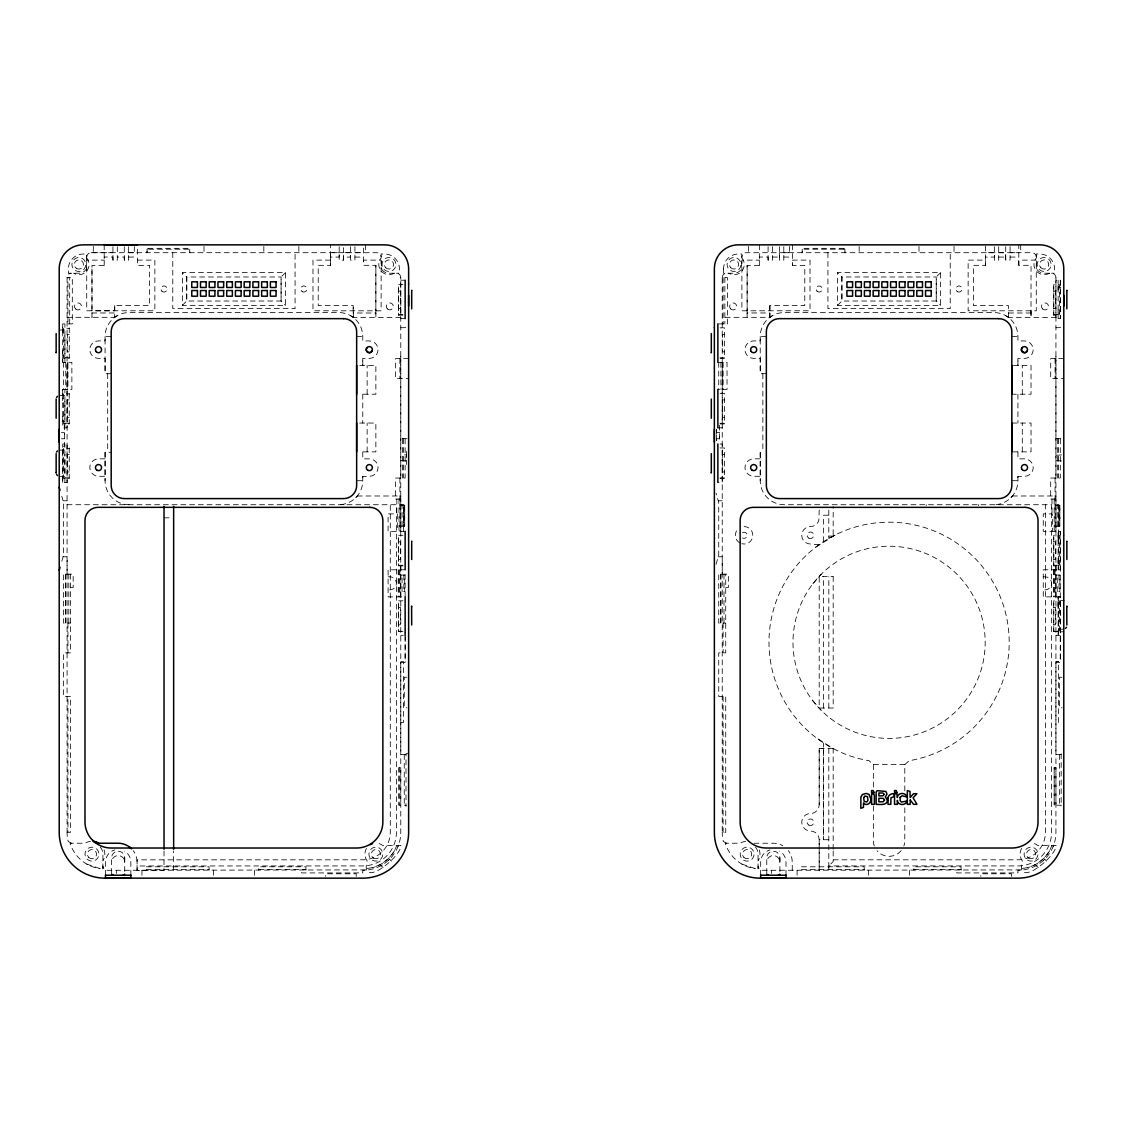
<?xml version="1.0" encoding="UTF-8"?>
<svg xmlns="http://www.w3.org/2000/svg" width="1123" height="1123" viewBox="0 0 1123 1123"><rect width="100%" height="100%" fill="white"/><g stroke="black" fill="none" stroke-linecap="round" stroke-linejoin="round"><path stroke-width="0.75" stroke-dasharray="5 3.75" d="M62.706 482.441L62.706 444.006L67.071 444.006L67.071 482.441L62.706 482.441L62.706 446.196L64.446 446.196L64.446 425.224L62.706 425.224M62.706 350.98L62.706 362.336L71.872 362.336L71.872 389.414L62.706 389.414L62.706 427.849L67.071 427.849L67.071 277.592A4.366 4.366 0 0 1 71.437 273.226M62.706 362.336L62.706 323.887L72.307 323.901L72.307 277.592L67.071 277.592M64.881 482.441L64.881 444.006M64.881 427.849L64.881 389.414M64.895 362.336L64.895 323.901M67.071 574.162L67.071 556.769L63.085 556.769M69.247 447.937L69.247 478.51L63.618 478.51L63.618 447.937L69.261 448.582M69.247 393.345L69.247 423.918L63.604 423.918L63.604 393.345L69.247 393.976M69.261 327.832L69.261 358.405L63.618 358.405L63.618 327.832L69.261 328.463M137.399 260.115L154.862 260.115L154.862 310.776L86.724 310.79L86.724 260.129L104.2 260.129L104.2 265.365L91.974 265.365L91.974 310.79L114.714 310.79L114.714 305.54L149.626 305.54L149.626 265.365L137.399 265.365L137.385 244.842M86.724 864.078L100.284 868.683L102.881 868.907L102.881 865.931L104.088 868.921L107.261 870.297L368.344 869.89M102.881 868.907L102.881 854.14A10.921 10.921 0 0 0 99.694 846.419M129.089 504.718A24.018 24.018 0 0 1 105.071 480.7L105.071 452.302L111.191 452.302M111.191 373.692L105.071 373.692L105.071 358.363L98.515 358.363A8.731 8.731 0 0 1 89.784 349.632A8.731 8.731 0 0 1 98.515 340.901L105.071 340.901L105.071 336.563A24.018 24.018 0 0 1 129.089 312.545L338.739 312.545A24.018 24.018 0 0 1 362.771 336.563L362.771 340.929L369.327 340.929A8.731 8.731 0 0 1 378.058 349.66A8.731 8.731 0 0 1 369.327 358.405L362.771 358.405L362.771 365.382L362.771 358.405M117.297 246.695L117.297 260.115L112.932 260.115L112.932 257.055L104.2 257.055M67.071 317.332L114.714 317.332L114.714 312.966L91.974 312.966L91.974 317.332L91.974 265.365M128.654 246.695L128.654 260.115L124.288 260.115L124.288 257.055L117.297 257.055M111.626 873.483L111.626 857.761A6.556 6.556 0 0 1 118.168 851.206A6.556 6.556 0 0 1 124.723 857.761L124.723 862.127A6.556 6.556 0 0 0 118.168 855.572A6.556 6.556 0 0 0 111.626 862.127M164.028 851.009L164.028 870.297L137.09 870.339L137.076 859.853L362.771 859.811A27.514 27.514 0 0 0 390.285 832.297L390.285 504.718M147.043 249.208L147.043 252.703L147.043 249.208L189.759 249.208L189.759 252.703L189.759 249.208M172.774 252.689L172.774 308.6L295.068 308.6L295.068 252.689M173.644 870.297L173.644 851.009M353.366 317.5L353.198 305.54L318.216 305.54L318.216 265.323L330.443 265.323L330.443 252.703L339.188 252.703L339.188 260.129L343.554 260.115L343.554 246.695M330.443 265.323L330.443 244.842M339.188 246.695L339.188 257.069L330.443 257.069M343.554 260.115L343.554 252.703L350.544 252.689L350.544 260.129L354.91 260.129L354.91 246.695M350.544 246.695L350.544 257.069L343.554 257.069M400.771 317.388L353.198 317.388L353.198 305.54M362.771 451.867L362.771 458.858L369.327 458.858A8.731 8.731 0 0 1 378.058 467.589A8.731 8.731 0 0 1 369.327 476.334L362.771 476.334L362.771 480.7L356.651 480.7M375.868 310.818L375.868 265.309L363.641 265.309L363.641 244.842M367.137 451.867L367.137 423.048M367.137 394.215L367.137 365.382M375.868 265.309L375.868 317.388L375.868 312.994L353.198 313.008M402.946 631.379L398.581 631.379L398.581 600.805L402.946 600.805M402.946 565.866L398.581 565.866L398.581 535.292L402.946 535.292M402.946 315.212L398.581 315.212L398.581 284.638L402.946 284.638M408.632 753.687L406.007 753.687L406.007 806.089L406.007 805.219L399.016 805.219L399.016 767.655L400.771 767.655L400.771 805.219M399.9 478.033L399.9 531.361M400.771 596.875L400.771 565.866M400.771 531.361L400.771 277.592A4.366 4.366 0 0 0 396.405 273.226L388.979 273.226A8.731 8.731 0 0 1 381.413 268.86L381.118 253.995L384.613 254.009A14.852 14.852 0 0 1 399.451 268.86L399.479 273.212L396.405 273.226M402.076 591.639L402.076 575.046M402.076 526.125L402.076 505.153M403.382 531.361L403.382 504.718L400.771 504.718M399.9 526.125L404.701 526.125L404.701 505.153L399.9 505.153M406.007 754.558L400.771 754.558L400.771 662.402L405.136 662.402L405.136 631.814M400.771 460.584L406.442 461.006L406.442 454.885L400.771 454.885M722.229 574.162L722.229 556.769L718.243 556.769M720.054 447.937L724.419 447.937L724.419 478.51L720.054 478.51M720.054 393.345L724.419 393.345L724.419 423.918L720.054 423.918M720.054 327.832L724.419 327.832L724.419 358.405L720.054 358.405M747.132 310.79L747.132 265.365L759.359 265.365L759.359 260.129L741.896 260.129L741.896 310.79L810.02 310.776L810.02 260.115L792.557 260.115L792.557 265.365L804.784 265.365L804.784 305.54L769.873 305.54L769.873 317.332L722.229 317.332M741.896 864.078L755.442 868.683L758.053 868.907L758.053 865.931L759.26 868.921L762.419 870.297L1023.502 869.89M758.053 868.907L758.053 854.14A10.921 10.921 0 0 0 754.853 846.419M828.816 748.55L828.802 870.297L828.802 865.931L1017.929 865.931A33.634 33.634 0 0 0 1051.563 832.297L1051.563 504.718L784.261 504.718A24.018 24.018 0 0 1 760.229 480.7L760.229 452.302L763.289 452.302M766.349 373.692L760.229 373.692L760.229 358.363L753.687 358.363A8.731 8.731 0 0 1 744.942 349.632A8.731 8.731 0 0 1 753.687 340.901L760.229 340.901L760.229 336.563A24.018 24.018 0 0 1 784.261 312.545L993.911 312.545A24.018 24.018 0 0 1 1017.929 336.563L1017.929 340.929L1024.485 340.929A8.731 8.731 0 0 1 1033.216 349.66A8.731 8.731 0 0 1 1024.485 358.405L1017.929 358.405L1017.929 365.382L1017.929 358.405M772.456 246.695L772.456 260.115L768.09 260.115L768.09 257.055L759.359 257.055M769.873 317.332L769.873 312.966L747.132 312.966L747.132 317.332L747.132 265.365M769.873 310.776L769.873 305.54M783.812 246.695L783.812 260.115L779.446 260.115L779.446 246.695M766.784 873.483L766.784 857.761A6.556 6.556 0 0 1 773.34 851.206A6.556 6.556 0 0 1 779.895 857.761L779.895 862.127A6.556 6.556 0 0 0 773.34 855.572A6.556 6.556 0 0 0 766.784 862.127M802.201 249.208L802.201 252.703L802.215 249.208L844.931 249.208L844.931 252.703L844.917 249.208M828.802 839.723L819.2 839.723A8.731 8.731 0 0 0 810.455 830.992A8.731 8.731 0 0 1 801.724 822.261A8.731 8.731 0 0 1 810.455 813.515A8.731 8.731 0 0 0 819.2 804.784L819.2 748.536L823.566 748.55M823.566 708.037L823.566 576.562M823.566 541.679L823.566 515.204L828.802 515.204L828.802 538.422L833.168 536.064L833.182 506.459M827.932 252.689L827.932 308.6L950.226 308.6L950.226 252.689M828.83 708.037L828.83 576.562M828.802 515.204L828.802 509.954M833.182 851.122L833.182 861.566L828.802 865.931M833.182 849.395L833.182 748.55L815.958 737.6M1008.538 317.5L1008.356 305.54L973.374 305.54L973.374 265.323L985.615 265.323L985.615 244.842M994.346 246.695L994.346 257.069L985.615 257.069M998.712 246.695L998.712 260.115L994.346 260.129L994.346 252.703L985.615 252.689M1010.068 246.695L1010.068 260.129L1005.703 260.129L1005.703 246.695M1017.929 451.867L1017.929 458.858L1024.485 458.858A8.731 8.731 0 0 1 1033.216 467.589A8.731 8.731 0 0 1 1024.485 476.334L1017.929 476.334L1017.929 480.7L1011.823 480.7M1031.026 310.818L1031.026 317.388L1031.04 265.309L1018.8 265.309L1018.8 244.842M1022.295 451.867L1022.295 423.048M1022.295 394.215L1022.295 365.382M1053.753 631.379L1053.753 600.805L1059.396 600.805L1059.396 631.379L1053.753 631.379L1053.753 602.995M1053.753 565.866L1053.753 535.292L1059.396 535.292L1059.396 565.866L1053.753 565.866L1053.753 537.482M1053.753 315.212L1053.753 284.638L1059.396 284.638L1059.396 315.212L1053.753 315.212L1053.753 286.814M1061.165 753.687L1061.165 806.089L1061.165 805.219L1054.188 805.219L1054.188 767.655L1055.929 767.655L1055.929 805.219M1055.059 478.033L1055.059 531.361M1055.929 596.875L1055.929 565.866M1055.929 531.361L1055.929 277.592A4.366 4.366 0 0 0 1051.563 273.226L1044.137 273.226A8.731 8.731 0 0 1 1036.571 268.86L1036.276 253.995L1039.772 254.009A14.852 14.852 0 0 1 1054.623 268.86L1054.637 273.212L1051.563 273.226M1057.234 591.639L1057.248 575.046M1057.234 526.125L1057.234 505.153M1063.355 629.203L1058.119 629.203L1058.119 625.96M1058.119 606.238L1058.119 600.805M1058.119 560.447L1058.119 563.69L1063.355 563.69M1058.119 540.71L1058.119 535.292M1058.119 318.651L1058.119 280.217M1058.119 309.78L1058.119 313.022L1063.355 313.022M1058.119 290.057L1058.119 284.638M1060.294 635.309L1055.929 635.309L1058.554 635.309L1058.119 596.875L1058.119 635.309M1058.554 569.796L1058.554 504.718L1055.929 504.718M1055.059 526.125L1059.859 526.125L1059.859 505.153L1055.059 505.153M1060.294 287.011L1058.119 286.814M1061.165 754.558L1055.929 754.558L1055.929 662.402L1060.294 662.402L1060.294 596.875L1058.554 596.875L1058.554 635.309M1060.294 596.875L1043.267 596.875L1043.267 569.796L1060.294 569.796L1060.294 531.361L1043.267 531.361L1043.267 513.885L1052.49 513.885L1052.49 531.361M1055.929 277.592L1055.929 318.651L1060.309 318.651L1060.309 280.217L1055.929 280.217M400.771 327.734L407.059 327.607M1055.929 327.734L1060.645 327.607M819.158 544.725L810.455 544.023A8.731 8.731 0 0 1 801.724 535.292A8.731 8.731 0 0 1 810.455 526.561A8.731 8.731 0 0 0 818.892 520.089L819.2 509.912M61.793 561.275L63.576 555.015L63.576 502.528L61.793 496.268M716.095 564.279L718.734 555.015L718.734 502.528L716.095 493.264M397.879 846.84L398.553 845.1M1053.037 846.84L1053.711 845.1M86.429 268.86L86.724 253.995L83.228 254.009A14.852 14.852 0 0 0 68.377 268.86L68.363 273.226L78.863 273.226A8.731 8.731 0 0 0 86.429 268.86L86.724 268.144M367.137 868.416C380.248 867.293 392.376 857.832 396.714 845.408M1022.295 868.416C1035.42 867.293 1047.534 857.832 1051.872 845.408M366.477 848.427A10.991 10.991 0 0 0 367.137 860.808C359.528 890.469 401.557 856.512 400.925 845.408L382.55 845.408A10.991 10.991 0 0 0 377.763 843.317M355.738 497.686L357.802 495.327M812.855 583.806L821.138 574.358M1010.897 497.686L1012.96 495.327M182.375 305.386L186.741 301.02L186.741 276.988L182.375 272.622L285.453 272.622L285.453 305.386L182.375 305.386L182.375 272.622M285.453 272.622L281.087 276.988L281.087 301.02L285.453 305.386M837.533 305.386L841.899 301.02L841.899 276.988L837.533 272.622L940.611 272.622L940.611 305.386L837.533 305.386L837.533 272.622M940.611 272.622L936.245 276.988L936.245 301.02L940.611 305.386M388.291 860.457L389.639 859.165M1043.449 860.457L1044.797 859.165M904.801 764.595L909.181 760.664L912.522 760.103A120.119 120.119 0 0 0 988.956 575.566A120.119 120.119 0 0 0 789.216 575.566A120.119 120.119 0 0 0 865.651 760.103L868.991 760.664L873.357 764.595L904.801 764.595L904.801 792.234M1021.635 848.427A10.991 10.991 0 0 0 1022.295 860.808C1014.687 890.469 1056.715 856.512 1056.097 845.408L1037.708 845.408A10.991 10.991 0 0 0 1032.921 843.317M815.958 547.013L835.961 534.576M114.476 317.5L117.087 315.76M769.634 317.5L772.245 315.76M380.683 865.819L382.297 864.892M1035.841 865.819L1037.47 864.892M819.2 804.784L819.2 748.536M753.982 843.247L773.34 843.219A18.909 18.909 0 0 1 782.787 845.759M147.927 249.208L148.068 248.337M843.906 248.337L844.047 249.208M147.913 248.337L188.889 248.337L188.889 249.208M844.047 248.337L803.085 248.337L803.085 249.208M128.654 252.703L137.385 252.703M354.91 252.689L363.641 252.689M86.724 257.069A4.366 4.366 0 0 1 91.089 252.703L376.738 252.703A4.366 4.366 0 0 1 381.118 257.069M91.089 252.703L112.932 252.703M783.812 252.703L792.557 252.703M998.712 252.703L1005.703 252.689L1005.703 260.115M1010.068 252.689L1018.8 252.689M128.654 257.055L137.385 257.055M354.91 257.069L363.641 257.069M772.47 257.055L779.446 257.055M783.826 257.055L792.557 257.055M998.712 257.069L1005.703 257.069M1010.068 257.069L1018.8 257.069M330.443 260.129L312.98 260.115L312.966 310.776L381.118 310.818L381.118 260.129L363.641 260.129L363.641 265.309M717.864 427.849L722.229 427.849L722.229 277.592L727.479 277.592L727.479 323.901L717.864 323.901M400.771 280.217L405.136 280.217M398.581 291.18L400.335 291.18L400.335 308.657L398.581 308.657M1053.753 291.18L1055.494 291.18L1055.494 308.657L1053.753 308.657M1031.026 312.994L1008.356 313.008L1008.356 317.374L1055.929 317.388M398.581 314.566L402.946 314.566M1053.753 314.566L1058.119 314.566M405.136 318.651L400.771 318.651L400.771 277.592M59.645 330.008L64.895 330.008L64.895 332.197M69.261 334.373L67.506 334.373L67.506 351.85L69.261 351.85M724.419 334.373L722.665 334.373L722.665 351.85L724.419 351.85M111.191 336.563L105.071 336.563L105.071 373.692M356.651 336.563L362.771 336.563M766.349 336.563L760.229 336.563L760.229 373.692M1011.823 336.563L1017.929 336.563M62.706 356.216L64.895 356.216L64.895 334.373M64.895 357.76L69.261 357.76M720.054 357.76L724.419 357.76M408.632 358.616L395.521 358.616L395.521 378.507L408.632 378.507M1063.79 358.616L1050.693 358.616L1050.693 378.507L1063.79 378.507M717.864 362.336L727.03 362.336L727.044 389.414L717.864 389.414M359.711 365.382L375.868 365.382L375.868 394.215L359.711 394.215M1013.353 365.382L1031.04 365.382L1031.04 394.215L1013.339 394.215M59.645 395.521L64.881 395.521L64.881 397.71M69.247 399.9L67.506 399.9L67.506 417.363L69.247 417.363M724.419 399.9L722.665 399.9L722.665 417.363L724.419 417.363M62.706 421.616L64.881 421.729L64.881 399.9M359.711 423.048L375.868 423.048L375.868 451.867L359.711 451.867M1011.823 423.048L1031.04 423.048L1031.04 451.867L1013.353 451.867M64.881 423.273L69.247 423.273M720.054 423.273L724.419 423.273M61.4 432.65L64.446 432.65L64.446 438.77L61.4 438.77M407.102 438.728L400.771 438.574M1060.73 438.728L1055.929 438.574M720.054 444.006L722.229 444.006L722.229 482.441L717.864 482.441M59.645 450.126L64.881 450.126L64.881 452.302M69.261 454.492L67.506 454.492L67.506 471.955L69.261 471.955M724.419 454.492L722.665 454.492L722.665 471.955L724.419 471.955M1061.6 454.885L1055.929 455.292M105.071 458.83L98.529 458.83A8.731 8.731 0 0 0 89.784 467.561A8.731 8.731 0 0 0 98.529 476.292L105.071 476.292M760.243 458.83L753.687 458.83A8.731 8.731 0 0 0 744.956 467.561A8.731 8.731 0 0 0 753.687 476.292L760.229 476.292M1061.614 461.006L1055.929 460.584M59.645 476.334L64.881 476.334L64.881 454.492M64.881 477.879L69.261 477.879M720.054 477.879L724.419 477.879M357.226 495.987L400.771 495.987L400.771 832.297A38 38 0 0 1 362.771 870.297L362.771 872.922L301.624 872.922L301.624 870.297M1012.385 495.987L1055.929 495.987L1055.929 832.297A38 38 0 0 1 1017.929 870.297L1017.929 872.922L956.782 872.922L956.782 870.297M400.771 499.047L395.521 499.047L395.535 478.033L405.136 478.033L405.136 438.728M1055.929 499.047L1050.693 499.047L1050.693 478.033L1060.309 478.033L1060.309 438.728M63.085 500.788L67.071 500.788M718.243 500.788L722.229 500.788M67.071 504.718L396.405 504.718L396.405 832.297A33.634 33.634 0 0 1 362.771 865.931L137.09 865.973M164.028 517.829L172.044 517.829M405.136 531.361L388.095 531.361L388.095 513.885L397.331 513.885L397.331 531.361M828.802 536.064L833.168 536.064M1058.119 537.482L1060.294 537.482M398.581 541.847L400.335 541.847L400.335 559.31L398.581 559.31M1053.753 541.847L1055.494 541.847L1055.494 559.31L1053.753 559.31M398.581 565.234L402.946 565.234M1053.753 565.234L1058.119 565.234M1060.294 569.796L1058.119 569.796L1058.119 531.361M405.136 569.796L388.095 569.796L388.095 596.875L405.136 596.875L405.136 571.41M399.9 575.046L404.701 575.046L404.701 591.639L399.9 591.639M1055.059 575.046L1059.859 575.046L1059.859 591.639L1055.059 591.639M388.095 576.787L389.849 576.787A6.556 6.556 0 0 1 396.405 583.342A6.556 6.556 0 0 1 389.849 589.884L388.095 589.884M1043.267 576.787L1045.008 576.787A6.556 6.556 0 0 1 1051.563 583.342A6.556 6.556 0 0 1 1045.008 589.884L1043.267 589.884M70.567 587.483L73.177 587.483L73.177 574.162L63.576 574.162L63.576 623.083L70.567 623.083M725.725 587.483L728.35 587.483L728.35 574.162L718.734 574.162L718.734 623.083L725.725 623.083M1060.294 600.524L1063.79 600.37M1058.119 602.995L1060.294 602.995L1058.119 603.149M398.581 607.361L400.335 607.361L400.335 624.837L398.581 624.837M1053.753 607.361L1055.494 607.361L1055.494 624.837L1053.753 624.837M398.581 602.995L398.581 631.224L402.946 631.224M1053.753 631.224L1058.119 631.379M1060.294 631.814L1063.79 631.814M400.771 635.309L403.382 635.309M1058.554 661.517L1055.929 661.517L1058.554 661.517L1058.554 722.665L1055.929 722.665M400.771 661.517L403.382 661.517L403.382 722.665L400.771 722.665M406.877 677.239L404.266 677.239L404.266 707.813L406.877 707.813M1062.049 677.239L1059.424 677.239L1059.424 707.813L1062.049 707.813M819.172 748.55L833.182 748.55L835.961 750.024M70.567 574.162L70.567 652.856L63.576 652.856L63.576 696.527L70.567 696.527L70.567 832.297L67.956 832.297L67.942 696.527M63.562 362.336L63.562 389.414L67.942 389.414L67.942 362.336L67.071 362.336L67.085 832.297L70.567 832.297M722.229 362.336L722.243 832.297L725.739 832.297L725.725 696.527L718.748 696.527L718.734 652.856L725.725 652.856L725.725 574.162M833.182 859.811L1017.929 859.811A27.514 27.514 0 0 0 1045.443 832.297L1045.443 504.718M146.299 869.427L209.075 869.427M258.767 869.427L305.933 869.427M801.457 869.427L864.233 869.427M913.94 869.427L961.091 869.427M726.609 843.219L723.366 841.534A38 38 0 0 1 722.229 832.297M71.437 843.219L68.208 841.534A38 38 0 0 1 67.071 832.297M1005.913 315.76L1008.356 317.388M350.755 315.76L353.198 317.388M1036.08 865.679L1038.242 867.475M380.922 865.679L383.083 867.475M1044.727 859.249L1046.552 861.102M389.555 859.249L391.394 861.102M812.855 700.794L821.138 710.255M381.118 268.144L381.413 268.86M137.076 870.297L137.076 862.127A18.909 18.909 0 0 0 133.174 850.616M1055.929 378.662L1055.929 355.991M400.771 378.662L400.771 355.991M1060.294 287.348L1060.294 288.092M823.538 748.55L823.566 839.723L823.566 742.921M62.706 327.383L62.706 335.244M62.706 389.414L62.706 400.771M1060.294 280.217L1060.294 318.651M1060.294 531.361L1060.294 662.402M1059.859 505.153L1059.859 526.125M1059.424 754.558L1059.424 805.219M1058.989 575.046L1058.989 591.639M1058.554 438.728L1058.554 478.033M1057.684 438.728L1057.684 478.033M1055.929 382.887L1055.929 478.033M1055.059 358.616L1055.059 378.507M1055.059 569.796L1055.059 596.875M1054.188 499.047L1054.188 531.361M1054.188 569.796L1054.188 596.875M1054.188 767.655L1054.188 805.219M1053.374 569.796L1053.374 596.875M1051.998 499.047L1051.998 513.885M1020.695 244.842L1020.695 252.703M1018.8 265.309L1018.8 260.129L1036.276 260.129L1036.276 310.818L968.138 310.776L968.138 260.115L985.615 260.129L985.615 265.323M1017.929 394.215L1017.929 423.048M1017.929 476.334L1017.929 480.7A24.018 24.018 0 0 1 993.911 504.718M1011.374 876.417L1011.374 873.792L980.8 873.792L980.8 876.417M978.624 504.718L978.624 505.631M961.091 870.297L961.091 866.802L913.94 866.802L913.94 870.297M954.031 246.414L954.031 252.703M926.208 504.718L926.208 505.631M919.007 246.414L919.007 252.703M909.574 870.297L909.574 878.158M904.801 807.788L904.801 840.594A15.722 15.722 0 0 1 903.861 845.984M873.357 764.595L873.357 788.781M873.357 806.061L873.357 840.594A15.722 15.722 0 0 0 874.312 845.984M868.598 870.297L868.598 876.586M864.233 870.297L864.233 866.802L801.457 866.802L801.457 870.297M859.165 246.414L859.165 252.703M797.091 870.297L797.091 876.586M792.557 244.842L792.557 265.365M792.248 870.297L792.248 862.127A18.909 18.909 0 0 0 788.332 850.616M789.455 246.414L789.455 252.703M786.002 875.224L786.002 862.127A12.662 12.662 0 0 0 779.671 851.15M779.895 857.761L779.895 871.855M779.446 252.703L779.446 260.115M771.487 870.297L771.487 873.441M768.09 246.695L768.09 260.115M762.854 373.692L762.854 452.302M760.664 875.224L760.664 862.127A12.662 12.662 0 0 1 770.055 849.886M760.229 452.302L760.229 480.7M759.359 244.842L759.359 265.365M748.48 246.414L748.48 252.703M724.854 277.592L724.854 323.887M723.984 574.162L723.984 623.083M723.1 277.592L723.114 323.901M723.1 362.336L723.1 389.414M723.1 623.083L723.114 652.856M723.114 696.527L723.114 832.297M722.665 362.336L722.665 389.414M720.91 362.336L720.91 389.414M720.924 574.162L720.924 623.083M720.699 574.162L720.699 623.083M719.618 425.224L719.618 442.701M718.734 362.336L718.734 389.414M716.558 432.439L716.558 429.379L716.558 442.265L716.558 438.981M716.558 434.18L716.558 432.65L719.618 432.65L719.618 438.77L716.558 438.77L716.558 437.24M406.442 451.39L406.442 464.501M405.136 635.309L405.136 662.402M404.701 505.153L404.701 526.125M404.266 754.558L404.266 805.219M403.831 575.046L403.831 591.639M403.396 438.728L403.396 478.033M402.525 438.728L402.525 478.033M400.771 382.887L400.771 478.033M399.886 358.616L399.886 378.507M399.9 569.796L399.9 596.875M399.016 499.047L399.016 531.361M399.016 569.796L399.016 596.875M399.016 767.655L399.016 805.219M398.581 286.814L398.581 315.212M398.581 537.482L398.581 565.866M398.202 569.796L398.202 596.875M396.84 499.047L396.84 513.885M365.522 244.842L365.522 252.703M362.771 394.215L362.771 423.048M362.771 476.334L362.771 480.7A24.018 24.018 0 0 1 338.739 504.718M356.216 876.417L356.216 873.792L325.642 873.792L325.642 876.417M305.933 870.297L305.933 866.802L258.767 866.802L258.767 870.297M298.858 246.414L298.858 252.703M263.835 246.414L263.835 252.703M254.402 870.297L254.402 878.158M213.44 870.297L213.44 876.586M209.075 870.297L209.075 866.802L146.299 866.802L146.299 870.297M204.007 246.414L204.007 252.703M141.933 870.297L141.933 876.586M134.297 246.414L134.297 252.703M130.844 875.224L130.844 862.127A12.662 12.662 0 0 0 124.513 851.15M124.723 857.761L124.723 871.855M124.288 246.695L124.288 260.115M116.329 870.297L116.329 873.441M114.714 305.54L114.714 317.332M112.932 246.695L112.932 260.115M107.696 373.692L107.696 452.302M105.506 875.224L105.506 862.127A12.662 12.662 0 0 1 114.897 849.886M105.071 452.302L105.071 480.7M104.2 244.842L104.2 265.365M93.321 246.414L93.321 252.703M69.696 323.887L69.696 277.592L67.942 277.592L67.942 323.901M68.812 574.162L68.812 623.083M67.942 623.083L67.942 652.856M67.506 362.336L67.506 389.414M65.752 362.336L65.752 389.414M65.752 574.162L65.752 623.083M65.527 574.162L65.527 623.083M62.706 416.493L62.706 424.354M722.229 277.592A4.366 4.366 0 0 1 726.609 273.226M1036.276 257.069A4.366 4.366 0 0 0 1031.911 252.703L746.262 252.703A4.366 4.366 0 0 0 741.896 257.069M759.274 849.872A12.872 12.872 0 0 1 758.053 860.962M745.714 841.338A12.872 12.872 0 0 0 740.31 843.219L725.276 843.219L726.342 846.335A36.694 36.694 0 0 0 755.442 868.683M741.896 257.981A10.205 10.205 0 0 1 728.743 273.226M1049.71 850.644A36.694 36.694 0 0 1 1027.433 867.742M1049.359 273.226A10.191 10.191 0 0 1 1036.276 257.981M901.123 850.701A15.722 15.722 0 0 1 877.035 850.701M744.072 526.561A8.731 8.731 0 0 1 752.733 536.429A8.731 8.731 0 0 1 741.812 543.729M739.706 542.858A8.731 8.731 0 0 1 737.895 529.115M742.542 532.639A3.06 3.06 0 0 1 747.132 535.292A3.06 3.06 0 0 1 742.542 537.945M104.116 849.872A12.872 12.872 0 0 1 102.881 860.962M90.556 841.338A12.872 12.872 0 0 0 85.151 843.219L70.117 843.219L71.17 846.335A36.694 36.694 0 0 0 100.284 868.683M86.724 257.981A10.205 10.205 0 0 1 73.585 273.226M394.538 850.644A36.694 36.694 0 0 1 372.26 867.742M394.201 273.226A10.191 10.191 0 0 1 381.118 257.981M186.741 276.988L186.741 301.02L281.087 301.02L281.087 276.988L186.741 276.988M403.831 505.153L403.831 526.125L403.831 505.153M819.2 839.723L819.2 870.297L819.2 839.723M833.182 576.562L833.182 708.037L819.2 708.037L819.2 576.562L833.182 576.562M841.899 276.988L841.899 301.02L936.245 301.02L936.245 276.988L841.899 276.988M1058.989 505.153L1058.989 526.125L1058.989 505.153M723.549 268.86L723.521 273.226L734.021 273.226A8.731 8.731 0 0 0 741.587 268.86L741.896 253.995L738.401 254.009A14.852 14.852 0 0 0 723.549 268.86M730.68 308.895A3.495 3.495 0 0 0 736.534 307.323A3.495 3.495 0 0 0 732.252 303.042A3.495 3.495 0 0 0 730.68 308.895M1042.537 308.895A3.495 3.495 0 0 0 1048.391 307.323A3.495 3.495 0 0 0 1044.109 303.042A3.495 3.495 0 0 0 1042.537 308.895M808.827 825.096A3.271 3.271 0 0 0 813.74 822.261A3.271 3.271 0 0 0 808.827 819.411A3.271 3.271 0 0 0 808.827 825.096M817.025 291.166A3.06 3.06 0 0 0 822.148 289.79A3.06 3.06 0 0 0 818.4 286.056A3.06 3.06 0 0 0 817.025 291.166M957.428 291.657A3.06 3.06 0 0 0 962.018 289.004A3.06 3.06 0 0 0 957.428 286.351A3.06 3.06 0 0 0 957.428 291.657M808.827 538.128A3.271 3.271 0 0 0 813.74 535.292A3.271 3.271 0 0 0 808.827 532.456A3.271 3.271 0 0 0 808.827 538.128M743.889 857.382A4.59 4.59 0 0 0 751.554 855.333A4.59 4.59 0 0 0 745.939 849.704A4.59 4.59 0 0 0 743.889 857.382M1028.738 858.112A4.59 4.59 0 0 0 1035.617 854.14A4.59 4.59 0 0 0 1028.738 850.167A4.59 4.59 0 0 0 1028.738 858.112M1040.895 267.737A4.59 4.59 0 0 0 1048.573 265.674A4.59 4.59 0 0 0 1042.944 260.059A4.59 4.59 0 0 0 1040.895 267.737M730.778 267.737A4.59 4.59 0 0 0 738.457 265.674A4.59 4.59 0 0 0 732.842 260.059A4.59 4.59 0 0 0 730.778 267.737M743.637 860.19A6.991 6.991 0 0 0 754.123 854.14A6.991 6.991 0 0 0 743.637 848.09A6.991 6.991 0 0 0 743.637 860.19M1027.545 860.19A6.991 6.991 0 0 0 1038.017 854.14A6.991 6.991 0 0 0 1027.545 848.09A6.991 6.991 0 0 0 1027.545 860.19M730.54 270.545A6.991 6.991 0 0 0 741.012 264.495A6.991 6.991 0 0 0 730.54 258.444A6.991 6.991 0 0 0 730.54 270.545M1039.196 269.436A6.991 6.991 0 0 0 1050.889 266.305A6.991 6.991 0 0 0 1042.326 257.743A6.991 6.991 0 0 0 1039.196 269.436M830.585 718.538A96.087 96.087 0 0 0 984.352 654.849A96.087 96.087 0 0 0 852.315 553.527A96.087 96.087 0 0 0 830.585 718.538M75.522 308.895A3.495 3.495 0 0 0 81.361 307.323A3.495 3.495 0 0 0 77.08 303.042A3.495 3.495 0 0 0 75.522 308.895M387.379 308.895A3.495 3.495 0 0 0 393.218 307.323A3.495 3.495 0 0 0 388.951 303.042A3.495 3.495 0 0 0 387.379 308.895M161.866 291.166A3.06 3.06 0 0 0 166.976 289.79A3.06 3.06 0 0 0 163.242 286.056A3.06 3.06 0 0 0 161.866 291.166M302.269 291.657A3.06 3.06 0 0 0 306.86 289.004A3.06 3.06 0 0 0 302.269 286.351A3.06 3.06 0 0 0 302.269 291.657M88.731 857.382A4.59 4.59 0 0 0 96.396 855.333A4.59 4.59 0 0 0 90.781 849.704A4.59 4.59 0 0 0 88.731 857.382M373.58 858.112A4.59 4.59 0 0 0 380.458 854.14A4.59 4.59 0 0 0 373.58 850.167A4.59 4.59 0 0 0 373.58 858.112M385.736 267.737A4.59 4.59 0 0 0 393.401 265.674A4.59 4.59 0 0 0 387.786 260.059A4.59 4.59 0 0 0 385.736 267.737M76.575 268.467A4.59 4.59 0 0 0 83.453 264.495A4.59 4.59 0 0 0 76.575 260.522A4.59 4.59 0 0 0 76.575 268.467M87.032 859.081A6.991 6.991 0 0 0 98.712 855.951A6.991 6.991 0 0 0 90.163 847.388A6.991 6.991 0 0 0 87.032 859.081M372.373 860.19A6.991 6.991 0 0 0 382.859 854.14A6.991 6.991 0 0 0 372.373 848.09A6.991 6.991 0 0 0 372.373 860.19M75.367 270.545A6.991 6.991 0 0 0 85.853 264.495A6.991 6.991 0 0 0 75.367 258.444A6.991 6.991 0 0 0 75.367 270.545M384.038 269.436A6.991 6.991 0 0 0 395.731 266.305A6.991 6.991 0 0 0 387.168 257.743A6.991 6.991 0 0 0 384.038 269.436"/><path stroke-width="1.5" d="M408.632 283.866L408.632 832.297A45.861 45.861 0 0 1 362.771 878.158L105.071 878.158A45.861 45.861 0 0 1 59.21 832.297L59.21 268.86A24.018 24.018 0 0 1 83.228 244.842L384.613 244.842A24.018 24.018 0 0 1 408.632 268.86L408.632 283.712M59.21 442.265L59.21 429.154M164.028 849.255L164.028 506.361M173.644 849.255L173.644 506.361M356.651 451.867L356.651 423.048M356.651 394.215L356.651 365.382M411.692 625.034L411.594 606.069L411.692 606.813M411.692 559.507L411.692 541.651M411.692 308.853L411.692 290.338M714.368 442.265L714.368 429.154M717.864 482.441L717.864 444.006M717.864 427.849L717.864 389.414M717.864 362.336L717.864 323.901M1011.823 451.867L1011.823 423.048M1011.823 394.215L1011.823 365.382M1066.85 625.034L1066.766 606.069L1066.85 606.813M1066.85 559.507L1066.85 541.651M1066.85 308.853L1066.85 290.338M59.21 570.302L60.081 567.241M56.501 397.5L57.47 396.293M56.501 452.106L57.47 450.885M1066.499 627.224L1065.53 628.431M367.165 347.498C363.67 350.994 370.45 355.107 372.148 350.839A3.06 3.06 0 0 0 368.92 346.628A3.06 3.06 0 0 0 366.898 351.527A3.06 3.06 0 0 0 372.148 350.839M1022.323 347.498C1018.828 350.994 1025.622 355.107 1027.306 350.839M122.983 875.224L123.642 875.098A1.741 1.741 0 0 0 124.597 874.157M778.141 875.224L778.815 875.098A1.741 1.741 0 0 0 779.755 874.157M98.824 843.247L93.434 841.352A12.872 12.872 0 0 1 98.824 843.247L118.168 843.219A18.909 18.909 0 0 1 131.545 848.763L129.678 847.121M105.506 875.224L130.844 875.224M760.664 875.224L786.002 875.224M92.662 840.355L95.23 842.615M57.47 475.562L56.501 474.355M59.21 487.242L60.081 490.302M1066.85 541.16L1066.85 541.3M711.322 352.538L711.322 352.397M711.308 472.643L711.308 472.502M411.692 541.16L411.692 541.3M56.15 352.538L56.15 352.397M56.15 472.643L56.15 472.502M1063.79 600.524L1063.79 535.446M714.368 327.537L714.368 832.297A45.861 45.861 0 0 0 760.229 878.158L1017.929 878.158A45.861 45.861 0 0 0 1063.79 832.297L1063.79 600.973M137.385 244.94L104.2 244.94M1063.79 295.335L1063.79 305.989M1063.79 534.857L1063.79 268.86A24.018 24.018 0 0 0 1039.772 244.842L738.401 244.842A24.018 24.018 0 0 0 714.368 268.86L714.368 327.383M786.002 874.957L786.002 878.06L760.664 878.06L760.664 874.789M711.322 333.531L711.322 352.72M711.308 399.044L711.308 418.233M711.308 453.636L711.308 472.839M408.632 295.335L408.632 305.989M405.136 280.217L405.136 318.651M405.136 531.361L405.136 569.796M405.136 596.875L405.136 635.309M130.844 874.957L130.844 878.06L105.506 878.06L105.506 874.789M56.15 333.531L56.15 352.72M56.15 399.044L56.15 418.233M56.15 453.636L56.15 472.839M768.539 875.224A1.741 1.741 0 0 1 766.925 874.157M113.367 875.224A1.741 1.741 0 0 1 111.753 874.157M370.169 844.749A10.991 10.991 0 0 1 372.555 843.654M870.858 798.944C871.715 802.959 866.156 806.819 863.531 802.945L863.433 807.437L860.808 808.279L860.906 797.007L862.45 794.466L866.015 793.442L868.949 794.298L870.858 798.944M888.125 797.737L888.012 804.349L890.82 804.349L890.96 797.821L894.02 796.53C895.831 791.196 887.886 794.382 888.125 797.737M887.451 800.138C887.409 805.809 879.604 804.293 876.151 804.349L876.151 792.01L877.035 790.662L885.893 791.448L887.016 794.045L885.331 796.895L887.451 800.138M863.671 797.639L864.134 801.345L866.788 801.976L867.953 800.348L867.503 796.656L864.808 796.025L863.671 797.639M900.141 797.4L900.141 800.545L901.334 802.061L906.893 801.064C905.896 805.963 897.572 805.542 897.347 800.39L897.347 804.349L894.54 804.349L894.54 793.694L896.954 794.087L897.347 797.527C897.614 792.459 905.868 792.01 906.808 796.937L902.12 795.772L900.141 797.4M884.531 800.053L883.24 801.752L878.874 801.864L878.874 798.256L883.268 798.355L884.531 800.053M884.124 794.41L883.029 795.8L878.874 795.898L878.874 792.964L883.057 793.049L884.124 794.41M910.248 800.025L910.135 804.349L907.328 804.349L907.328 790.564L910.037 791.392L910.135 797.611L913.532 793.694L916.901 793.694L913.097 797.779L916.944 804.349L913.575 804.349L910.248 800.025M197.437 281.803L191.766 281.803L191.766 287.474L197.437 287.474L197.437 281.803M206.169 281.803L200.498 281.803L200.498 287.474L206.169 287.474L206.169 281.803M214.914 281.803L209.229 281.803L209.229 287.474L214.914 287.474L214.914 281.803M223.645 281.803L217.974 281.803L217.974 287.474L223.645 287.474L223.645 281.803M232.377 281.803L226.706 281.803L226.706 287.474L232.377 287.474L232.377 281.803M241.122 281.803L235.437 281.803L235.437 287.474L241.122 287.474L241.122 281.803M249.853 281.803L244.168 281.803L244.168 287.474L249.853 287.474L249.853 281.803M258.585 281.803L252.914 281.803L252.914 287.474L258.585 287.474L258.585 281.803M267.33 281.803L261.645 281.803L261.645 287.474L267.33 287.474L267.33 281.803M276.061 281.803L270.376 281.803L270.376 287.474L276.061 287.474L276.061 281.803M852.596 281.803L846.924 281.803L846.924 287.474L852.596 287.474L852.596 281.803M861.341 281.803L855.656 281.803L855.656 287.474L861.341 287.474L861.341 281.803M870.072 281.803L864.401 281.803L864.401 287.474L870.072 287.474L870.072 281.803M878.804 281.803L873.133 281.803L873.133 287.474L878.804 287.474L878.804 281.803M887.549 281.803L881.864 281.803L881.864 287.474L887.549 287.474L887.549 281.803M896.28 281.803L890.595 281.803L890.595 287.474L896.28 287.474L896.28 281.803M905.012 281.803L899.341 281.803L899.341 287.474L905.012 287.474L905.012 281.803M913.757 281.803L908.072 281.803L908.072 287.474L913.757 287.474L913.757 281.803M922.488 281.803L916.803 281.803L916.803 287.474L922.488 287.474L922.488 281.803M931.22 281.803L925.549 281.803L925.549 287.474L931.22 287.474L931.22 281.803M197.437 290.534L191.766 290.534L191.766 296.205L197.437 296.205L197.437 290.534M206.169 290.534L200.498 290.534L200.498 296.205L206.169 296.205L206.169 290.534M214.914 290.534L209.229 290.534L209.229 296.205L214.914 296.205L214.914 290.534M223.645 290.534L217.974 290.534L217.974 296.205L223.645 296.205L223.645 290.534M232.377 290.534L226.706 290.534L226.706 296.205L232.377 296.205L232.377 290.534M241.122 290.534L235.437 290.534L235.437 296.205L241.122 296.205L241.122 290.534M249.853 290.534L244.168 290.534L244.168 296.205L249.853 296.205L249.853 290.534M258.585 290.534L252.914 290.534L252.914 296.205L258.585 296.205L258.585 290.534M267.33 290.534L261.645 290.534L261.645 296.205L267.33 296.205L267.33 290.534M276.061 290.534L270.376 290.534L270.376 296.205L276.061 296.205L276.061 290.534M852.596 290.534L846.924 290.534L846.924 296.205L852.596 296.205L852.596 290.534M861.341 290.534L855.656 290.534L855.656 296.205L861.341 296.205L861.341 290.534M870.072 290.534L864.401 290.534L864.401 296.205L870.072 296.205L870.072 290.534M878.804 290.534L873.133 290.534L873.133 296.205L878.804 296.205L878.804 290.534M887.549 290.534L881.864 290.534L881.864 296.205L887.549 296.205L887.549 290.534M896.28 290.534L890.595 290.534L890.595 296.205L896.28 296.205L896.28 290.534M905.012 290.534L899.341 290.534L899.341 296.205L905.012 296.205L905.012 290.534M913.757 290.534L908.072 290.534L908.072 296.205L913.757 296.205L913.757 290.534M922.488 290.534L916.803 290.534L916.803 296.205L922.488 296.205L922.488 290.534M931.22 290.534L925.549 290.534L925.549 296.205L931.22 296.205L931.22 290.534M343.554 318.651L124.288 318.651A13.097 13.097 0 0 0 111.191 331.762L111.191 485.501A13.097 13.097 0 0 0 124.288 498.598L343.554 498.598A13.097 13.097 0 0 0 356.651 485.501L356.651 331.762A13.097 13.097 0 0 0 343.554 318.651M998.712 318.651L779.446 318.651A13.097 13.097 0 0 0 766.349 331.762L766.349 485.501A13.097 13.097 0 0 0 779.446 498.598L998.712 498.598A13.097 13.097 0 0 0 1011.823 485.501L1011.823 331.762A13.097 13.097 0 0 0 998.712 318.651M369.762 507.343L98.08 507.343A13.097 13.097 0 0 0 84.983 520.44L84.983 821.811A26.208 26.208 0 0 0 111.191 848.019L356.651 848.019A26.208 26.208 0 0 0 382.859 821.811L382.859 520.44A13.097 13.097 0 0 0 369.762 507.343M1024.92 507.343L753.252 507.343A13.097 13.097 0 0 0 740.141 520.44L740.141 821.811A26.208 26.208 0 0 0 766.349 848.019L1011.823 848.019A26.208 26.208 0 0 0 1038.017 821.811L1038.017 520.44A13.097 13.097 0 0 0 1024.92 507.343M873.034 790.564L871.588 790.564L871.588 792.768L874.396 792.768L873.034 790.564M895.986 790.564L894.54 790.564L894.54 792.768L897.347 792.768L895.986 790.564M873.034 793.694L871.588 793.694L871.588 804.349L874.396 804.349L874.396 795.056L873.034 793.694M1066.85 290.506L1066.85 290.632M411.692 290.506L411.692 290.632M1022.955 352.313A3.06 3.06 0 0 0 1027.545 349.66A3.06 3.06 0 0 0 1022.955 347.021A3.06 3.06 0 0 0 1022.955 352.313M1022.056 469.456A3.06 3.06 0 0 0 1027.306 468.768A3.06 3.06 0 0 0 1024.078 464.557A3.06 3.06 0 0 0 1022.056 469.456M751.259 351.527A3.06 3.06 0 0 0 756.509 350.839A3.06 3.06 0 0 0 753.28 346.628A3.06 3.06 0 0 0 751.259 351.527M752.157 470.242A3.06 3.06 0 0 0 756.734 467.589A3.06 3.06 0 0 0 752.157 464.95A3.06 3.06 0 0 0 752.157 470.242M367.797 470.242A3.06 3.06 0 0 0 372.373 467.589A3.06 3.06 0 0 0 367.797 464.95A3.06 3.06 0 0 0 367.797 470.242M96.101 351.527A3.06 3.06 0 0 0 101.351 350.839A3.06 3.06 0 0 0 98.122 346.628A3.06 3.06 0 0 0 96.101 351.527M96.985 470.242A3.06 3.06 0 0 0 101.575 467.589A3.06 3.06 0 0 0 96.985 464.95A3.06 3.06 0 0 0 96.985 470.242"/></g></svg>
